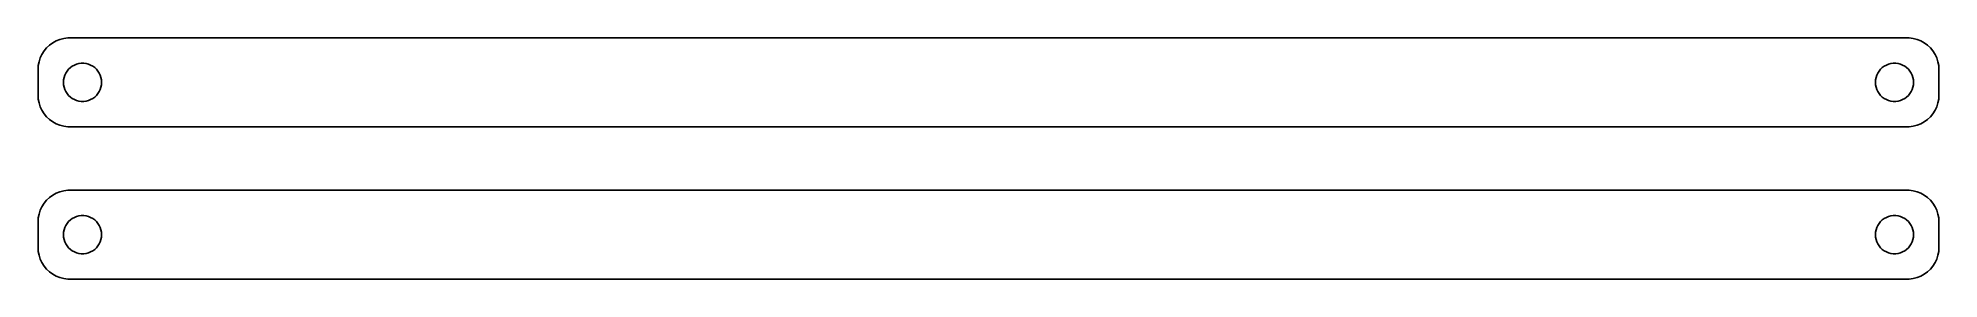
# Model space of a CAD drawing. Header units: metres. Extents: x -150 to 150, y 17 to 55.
import ezdxf

# ---------------------------------------------------------------- set-up
doc = ezdxf.new("R2010")
doc.units = ezdxf.units.M

msp = doc.modelspace()

# ---------------------------------------------------------------- linework, layer by layer
for p, q in [((-147.687, 53.8526), (-148.145, 53.4227)), ((-147.179, 54.2216), (-147.687, 53.8526)), ((-146.629, 54.5241), (-147.179, 54.2216)), ((-146.045, 54.7553), (-146.629, 54.5241)), ((-145.437, 54.9114), (-146.045, 54.7553)), ((-144.814, 54.9901), (-145.437, 54.9114)), ((144.814, 54.9901), (-144.814, 54.9901)), ((145.437, 54.9114), (144.814, 54.9901)), ((146.045, 54.7553), (145.437, 54.9114)), ((146.629, 54.5241), (146.045, 54.7553)), ((147.179, 54.2216), (146.629, 54.5241)), ((147.687, 53.8526), (147.179, 54.2216)), ((148.145, 53.4227), (147.687, 53.8526)), ((-149.343, 51.2434), (-149.461, 50.6267)), ((-149.149, 51.8406), (-149.343, 51.2434)), ((-148.882, 52.4088), (-149.149, 51.8406)), ((-148.545, 52.9389), (-148.882, 52.4088)), ((-148.145, 53.4227), (-148.545, 52.9389)), ((-143.777, 50.7145), (-143.427, 50.8532)), ((-143.427, 50.8532), (-143.062, 50.9469)), ((-143.062, 50.9469), (-142.688, 50.9941)), ((-142.688, 50.9941), (-142.312, 50.9941)), ((-142.312, 50.9941), (-141.938, 50.9469)), ((-141.938, 50.9469), (-141.573, 50.8532)), ((-141.573, 50.8532), (-141.223, 50.7145)), ((141.223, 50.7145), (141.573, 50.8532)), ((141.573, 50.8532), (141.938, 50.9469)), ((141.938, 50.9469), (142.312, 50.9941)), ((142.312, 50.9941), (142.688, 50.9941)), ((142.688, 50.9941), (143.062, 50.9469)), ((143.062, 50.9469), (143.427, 50.8532)), ((143.427, 50.8532), (143.777, 50.7145)), ((148.545, 52.9389), (148.145, 53.4227)), ((148.882, 52.4088), (148.545, 52.9389)), ((149.149, 51.8406), (148.882, 52.4088)), ((149.343, 51.2434), (149.149, 51.8406)), ((149.461, 50.6267), (149.343, 51.2434)), ((-149.461, 50.6267), (-149.5, 50)), ((-149.5, 50), (-149.5, 46)), ((-145.5, 48), (-145.476, 48.376)), ((-145.476, 47.624), (-145.5, 48)), ((-145.476, 48.376), (-145.406, 48.7461)), ((-145.406, 48.7461), (-145.289, 49.1044)), ((-145.289, 49.1044), (-145.129, 49.4453)), ((-145.129, 49.4453), (-144.927, 49.7634)), ((-144.927, 49.7634), (-144.687, 50.0536)), ((-144.687, 50.0536), (-144.412, 50.3115)), ((-144.412, 50.3115), (-144.107, 50.533)), ((-144.107, 50.533), (-143.777, 50.7145)), ((-141.223, 50.7145), (-140.893, 50.533)), ((-140.893, 50.533), (-140.588, 50.3115)), ((-140.588, 50.3115), (-140.313, 50.0536)), ((-140.313, 50.0536), (-140.073, 49.7634)), ((-140.073, 49.7634), (-139.871, 49.4453)), ((-139.871, 49.4453), (-139.711, 49.1044)), ((-139.711, 49.1044), (-139.594, 48.7461)), ((-139.594, 48.7461), (-139.524, 48.376)), ((-139.524, 48.376), (-139.5, 48)), ((-139.5, 48), (-139.524, 47.624)), ((139.5, 48), (139.524, 48.376)), ((139.524, 47.624), (139.5, 48)), ((139.524, 48.376), (139.594, 48.7461)), ((139.594, 48.7461), (139.711, 49.1044)), ((139.711, 49.1044), (139.871, 49.4453)), ((139.871, 49.4453), (140.073, 49.7634)), ((140.073, 49.7634), (140.313, 50.0536)), ((140.313, 50.0536), (140.588, 50.3115)), ((140.588, 50.3115), (140.893, 50.533)), ((140.893, 50.533), (141.223, 50.7145)), ((143.777, 50.7145), (144.107, 50.533)), ((144.107, 50.533), (144.412, 50.3115)), ((144.412, 50.3115), (144.687, 50.0536)), ((144.687, 50.0536), (144.927, 49.7634)), ((144.927, 49.7634), (145.129, 49.4453)), ((145.129, 49.4453), (145.289, 49.1044)), ((145.289, 49.1044), (145.406, 48.7461)), ((145.406, 48.7461), (145.476, 48.376)), ((145.476, 48.376), (145.5, 48)), ((145.5, 48), (145.476, 47.624)), ((149.5, 50), (149.461, 50.6267)), ((149.5, 46), (149.5, 50)), ((-149.5, 46), (-149.461, 45.3733)), ((-149.461, 45.3733), (-149.343, 44.7566)), ((-145.406, 47.2539), (-145.476, 47.624)), ((-145.289, 46.8956), (-145.406, 47.2539)), ((-145.129, 46.5547), (-145.289, 46.8956)), ((-144.927, 46.2366), (-145.129, 46.5547)), ((-144.687, 45.9464), (-144.927, 46.2366)), ((-144.412, 45.6885), (-144.687, 45.9464)), ((-144.107, 45.467), (-144.412, 45.6885)), ((-143.777, 45.2855), (-144.107, 45.467)), ((-143.427, 45.1468), (-143.777, 45.2855)), ((-143.062, 45.0531), (-143.427, 45.1468)), ((-142.688, 45.0059), (-143.062, 45.0531)), ((-142.312, 45.0059), (-142.688, 45.0059)), ((-141.938, 45.0531), (-142.312, 45.0059)), ((-141.573, 45.1468), (-141.938, 45.0531)), ((-141.223, 45.2855), (-141.573, 45.1468)), ((-140.893, 45.467), (-141.223, 45.2855)), ((-140.588, 45.6885), (-140.893, 45.467)), ((-140.313, 45.9464), (-140.588, 45.6885)), ((-140.073, 46.2366), (-140.313, 45.9464)), ((-139.871, 46.5547), (-140.073, 46.2366)), ((-139.711, 46.8956), (-139.871, 46.5547)), ((-139.594, 47.2539), (-139.711, 46.8956)), ((-139.524, 47.624), (-139.594, 47.2539)), ((139.594, 47.2539), (139.524, 47.624)), ((139.711, 46.8956), (139.594, 47.2539)), ((139.871, 46.5547), (139.711, 46.8956)), ((140.073, 46.2366), (139.871, 46.5547)), ((140.313, 45.9464), (140.073, 46.2366)), ((140.588, 45.6885), (140.313, 45.9464)), ((140.893, 45.467), (140.588, 45.6885)), ((141.223, 45.2855), (140.893, 45.467)), ((141.573, 45.1468), (141.223, 45.2855)), ((141.938, 45.0531), (141.573, 45.1468)), ((142.312, 45.0059), (141.938, 45.0531)), ((142.688, 45.0059), (142.312, 45.0059)), ((143.062, 45.0531), (142.688, 45.0059)), ((143.427, 45.1468), (143.062, 45.0531)), ((143.777, 45.2855), (143.427, 45.1468)), ((144.107, 45.467), (143.777, 45.2855)), ((144.412, 45.6885), (144.107, 45.467)), ((144.687, 45.9464), (144.412, 45.6885)), ((144.927, 46.2366), (144.687, 45.9464)), ((145.129, 46.5547), (144.927, 46.2366)), ((145.289, 46.8956), (145.129, 46.5547)), ((145.406, 47.2539), (145.289, 46.8956)), ((145.476, 47.624), (145.406, 47.2539)), ((149.343, 44.7566), (149.461, 45.3733)), ((149.461, 45.3733), (149.5, 46)), ((-149.343, 44.7566), (-149.149, 44.1594)), ((-149.149, 44.1594), (-148.882, 43.5912)), ((-148.882, 43.5912), (-148.545, 43.0611)), ((-148.545, 43.0611), (-148.145, 42.5773)), ((-148.145, 42.5773), (-147.687, 42.1474)), ((-147.687, 42.1474), (-147.179, 41.7784)), ((147.179, 41.7784), (147.687, 42.1474)), ((147.687, 42.1474), (148.145, 42.5773)), ((148.145, 42.5773), (148.545, 43.0611)), ((148.545, 43.0611), (148.882, 43.5912)), ((148.882, 43.5912), (149.149, 44.1594)), ((149.149, 44.1594), (149.343, 44.7566)), ((-147.179, 41.7784), (-146.629, 41.4759)), ((-146.629, 41.4759), (-146.045, 41.2447)), ((-146.045, 41.2447), (-145.437, 41.0886)), ((-145.437, 41.0886), (-144.814, 41.0099)), ((-144.814, 41.0099), (144.814, 41.0099)), ((144.814, 41.0099), (145.437, 41.0886)), ((145.437, 41.0886), (146.045, 41.2447)), ((146.045, 41.2447), (146.629, 41.4759)), ((146.629, 41.4759), (147.179, 41.7784)), ((-147.179, 30.2216), (-147.687, 29.8526)), ((-146.629, 30.5241), (-147.179, 30.2216)), ((-146.045, 30.7553), (-146.629, 30.5241)), ((-145.437, 30.9114), (-146.045, 30.7553)), ((-144.814, 30.9901), (-145.437, 30.9114)), ((144.814, 30.9901), (-144.814, 30.9901)), ((145.437, 30.9114), (144.814, 30.9901)), ((146.045, 30.7553), (145.437, 30.9114)), ((146.629, 30.5241), (146.045, 30.7553)), ((147.179, 30.2216), (146.629, 30.5241)), ((147.687, 29.8526), (147.179, 30.2216)), ((-149.343, 27.2434), (-149.461, 26.6267)), ((-149.149, 27.8406), (-149.343, 27.2434)), ((-148.882, 28.4088), (-149.149, 27.8406)), ((-148.545, 28.9389), (-148.882, 28.4088)), ((-148.145, 29.4227), (-148.545, 28.9389)), ((-147.687, 29.8526), (-148.145, 29.4227)), ((-143.427, 26.8532), (-143.062, 26.9469)), ((-143.062, 26.9469), (-142.688, 26.9941)), ((-142.688, 26.9941), (-142.312, 26.9941)), ((-142.312, 26.9941), (-141.938, 26.9469)), ((-141.938, 26.9469), (-141.573, 26.8532)), ((141.573, 26.8532), (141.938, 26.9469)), ((141.938, 26.9469), (142.312, 26.9941)), ((142.312, 26.9941), (142.688, 26.9941)), ((142.688, 26.9941), (143.062, 26.9469)), ((143.062, 26.9469), (143.427, 26.8532)), ((148.145, 29.4227), (147.687, 29.8526)), ((148.545, 28.9389), (148.145, 29.4227)), ((148.882, 28.4088), (148.545, 28.9389)), ((149.149, 27.8406), (148.882, 28.4088)), ((149.343, 27.2434), (149.149, 27.8406)), ((149.461, 26.6267), (149.343, 27.2434)), ((-149.461, 26.6267), (-149.5, 26)), ((-149.5, 26), (-149.5, 22)), ((-145.5, 24), (-145.476, 24.376)), ((-145.476, 23.624), (-145.5, 24)), ((-145.476, 24.376), (-145.406, 24.7461)), ((-145.406, 24.7461), (-145.289, 25.1044)), ((-145.289, 25.1044), (-145.129, 25.4453)), ((-145.129, 25.4453), (-144.927, 25.7634)), ((-144.927, 25.7634), (-144.687, 26.0536)), ((-144.687, 26.0536), (-144.412, 26.3115)), ((-144.412, 26.3115), (-144.107, 26.533)), ((-144.107, 26.533), (-143.777, 26.7145)), ((-143.777, 26.7145), (-143.427, 26.8532)), ((-141.573, 26.8532), (-141.223, 26.7145)), ((-141.223, 26.7145), (-140.893, 26.533)), ((-140.893, 26.533), (-140.588, 26.3115)), ((-140.588, 26.3115), (-140.313, 26.0536)), ((-140.313, 26.0536), (-140.073, 25.7634)), ((-140.073, 25.7634), (-139.871, 25.4453)), ((-139.871, 25.4453), (-139.711, 25.1044)), ((-139.711, 25.1044), (-139.594, 24.7461)), ((-139.594, 24.7461), (-139.524, 24.376)), ((-139.524, 24.376), (-139.5, 24)), ((-139.5, 24), (-139.524, 23.624)), ((139.5, 24), (139.524, 24.376)), ((139.524, 23.624), (139.5, 24)), ((139.524, 24.376), (139.594, 24.7461)), ((139.594, 24.7461), (139.711, 25.1044)), ((139.711, 25.1044), (139.871, 25.4453)), ((139.871, 25.4453), (140.073, 25.7634)), ((140.073, 25.7634), (140.313, 26.0536)), ((140.313, 26.0536), (140.588, 26.3115)), ((140.588, 26.3115), (140.893, 26.533)), ((140.893, 26.533), (141.223, 26.7145)), ((141.223, 26.7145), (141.573, 26.8532)), ((143.427, 26.8532), (143.777, 26.7145)), ((143.777, 26.7145), (144.107, 26.533)), ((144.107, 26.533), (144.412, 26.3115)), ((144.412, 26.3115), (144.687, 26.0536)), ((144.687, 26.0536), (144.927, 25.7634)), ((144.927, 25.7634), (145.129, 25.4453)), ((145.129, 25.4453), (145.289, 25.1044)), ((145.289, 25.1044), (145.406, 24.7461)), ((145.406, 24.7461), (145.476, 24.376)), ((145.476, 24.376), (145.5, 24)), ((145.5, 24), (145.476, 23.624)), ((149.5, 26), (149.461, 26.6267)), ((149.5, 22), (149.5, 26)), ((-149.5, 22), (-149.461, 21.3733)), ((-149.461, 21.3733), (-149.343, 20.7566)), ((-145.406, 23.2539), (-145.476, 23.624)), ((-145.289, 22.8956), (-145.406, 23.2539)), ((-145.129, 22.5547), (-145.289, 22.8956)), ((-144.927, 22.2366), (-145.129, 22.5547)), ((-144.687, 21.9464), (-144.927, 22.2366)), ((-144.412, 21.6885), (-144.687, 21.9464)), ((-144.107, 21.467), (-144.412, 21.6885)), ((-143.777, 21.2855), (-144.107, 21.467)), ((-143.427, 21.1468), (-143.777, 21.2855)), ((-143.062, 21.0531), (-143.427, 21.1468)), ((-142.688, 21.0059), (-143.062, 21.0531)), ((-142.312, 21.0059), (-142.688, 21.0059)), ((-141.938, 21.0531), (-142.312, 21.0059)), ((-141.573, 21.1468), (-141.938, 21.0531)), ((-141.223, 21.2855), (-141.573, 21.1468)), ((-140.893, 21.467), (-141.223, 21.2855)), ((-140.588, 21.6885), (-140.893, 21.467)), ((-140.313, 21.9464), (-140.588, 21.6885)), ((-140.073, 22.2366), (-140.313, 21.9464)), ((-139.871, 22.5547), (-140.073, 22.2366)), ((-139.711, 22.8956), (-139.871, 22.5547)), ((-139.594, 23.2539), (-139.711, 22.8956)), ((-139.524, 23.624), (-139.594, 23.2539)), ((139.594, 23.2539), (139.524, 23.624)), ((139.711, 22.8956), (139.594, 23.2539)), ((139.871, 22.5547), (139.711, 22.8956)), ((140.073, 22.2366), (139.871, 22.5547)), ((140.313, 21.9464), (140.073, 22.2366)), ((140.588, 21.6885), (140.313, 21.9464)), ((140.893, 21.467), (140.588, 21.6885)), ((141.223, 21.2855), (140.893, 21.467)), ((141.573, 21.1468), (141.223, 21.2855)), ((141.938, 21.0531), (141.573, 21.1468)), ((142.312, 21.0059), (141.938, 21.0531)), ((142.688, 21.0059), (142.312, 21.0059)), ((143.062, 21.0531), (142.688, 21.0059)), ((143.427, 21.1468), (143.062, 21.0531)), ((143.777, 21.2855), (143.427, 21.1468)), ((144.107, 21.467), (143.777, 21.2855)), ((144.412, 21.6885), (144.107, 21.467)), ((144.687, 21.9464), (144.412, 21.6885)), ((144.927, 22.2366), (144.687, 21.9464)), ((145.129, 22.5547), (144.927, 22.2366)), ((145.289, 22.8956), (145.129, 22.5547)), ((145.406, 23.2539), (145.289, 22.8956)), ((145.476, 23.624), (145.406, 23.2539)), ((149.343, 20.7566), (149.461, 21.3733)), ((149.461, 21.3733), (149.5, 22)), ((-149.343, 20.7566), (-149.149, 20.1594)), ((-149.149, 20.1594), (-148.882, 19.5912)), ((-148.882, 19.5912), (-148.545, 19.0611)), ((-148.545, 19.0611), (-148.145, 18.5773)), ((-148.145, 18.5773), (-147.687, 18.1474)), ((-147.687, 18.1474), (-147.179, 17.7784)), ((147.179, 17.7784), (147.687, 18.1474)), ((147.687, 18.1474), (148.145, 18.5773)), ((148.145, 18.5773), (148.545, 19.0611)), ((148.545, 19.0611), (148.882, 19.5912)), ((148.882, 19.5912), (149.149, 20.1594)), ((149.149, 20.1594), (149.343, 20.7566)), ((-147.179, 17.7784), (-146.629, 17.4759)), ((-146.629, 17.4759), (-146.045, 17.2447)), ((-146.045, 17.2447), (-145.437, 17.0886)), ((-145.437, 17.0886), (-144.814, 17.0099)), ((-144.814, 17.0099), (144.814, 17.0099)), ((144.814, 17.0099), (145.437, 17.0886)), ((145.437, 17.0886), (146.045, 17.2447)), ((146.045, 17.2447), (146.629, 17.4759)), ((146.629, 17.4759), (147.179, 17.7784))]:
    msp.add_line(p, q)

doc.saveas('drawing.dxf')
